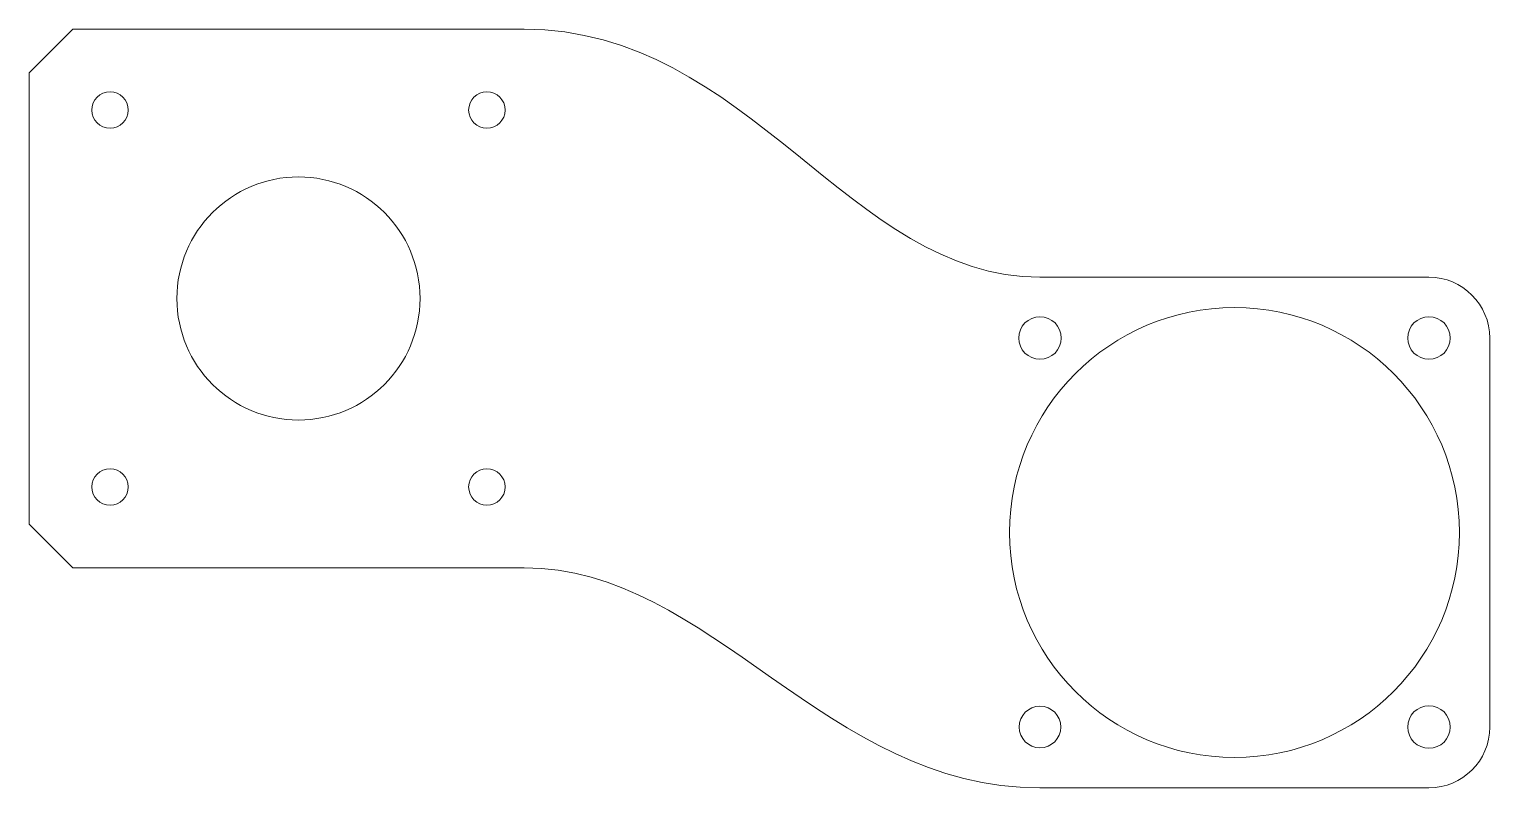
# Model space of a CAD drawing. Header units: millimetres. Extents: x -22 to 98, y -40 to 22.
import ezdxf

# ---------------------------------------------------------------- set-up
doc = ezdxf.new("R2010")
doc.units = ezdxf.units.MM

msp = doc.modelspace()

# ---------------------------------------------------------------- linework, layer by layer
at = {"color": 7, "linetype": 'Continuous', "lineweight": 15}
for p, q in [((-18.56, 22.15), (-22.15, 18.56)), ((18.56, 22.15), (-18.56, 22.15)), ((-22.15, 18.56), (-22.15, -18.56)), ((93, 1.75), (61, 1.75)), ((98, -35.25), (98, -3.25)), ((-22.15, -18.56), (-18.56, -22.15)), ((-18.56, -22.15), (18.56, -22.15)), ((61, -40.25), (93, -40.25))]:
    msp.add_line(p, q, dxfattribs=at)
for centre, radius in [((-15.5, 15.5), 1.5), ((15.5, 15.5), 1.5), ((0, 0), 10), ((77, -19.25), 18.5), ((61, -3.25), 1.75), ((93, -3.25), 1.75), ((-15.5, -15.5), 1.5), ((15.5, -15.5), 1.5), ((61, -35.25), 1.71), ((93, -35.25), 1.75)]:
    msp.add_circle(centre, radius, dxfattribs=at)
for centre, start, end in [((93, -3.25), 0, 90), ((93, -35.25), 270, 0)]:
    msp.add_arc(centre, 5, start, end, dxfattribs=at)
for points in [[(61, 1.75), (45.31, 1.75), (37.1, 22.15), (18.56, 22.15)], [(18.56, -22.15), (33.94, -22.15), (43.33, -40.25), (61, -40.25)]]:
    msp.add_open_spline(points, degree=3, dxfattribs=at)

doc.saveas('drawing.dxf')
